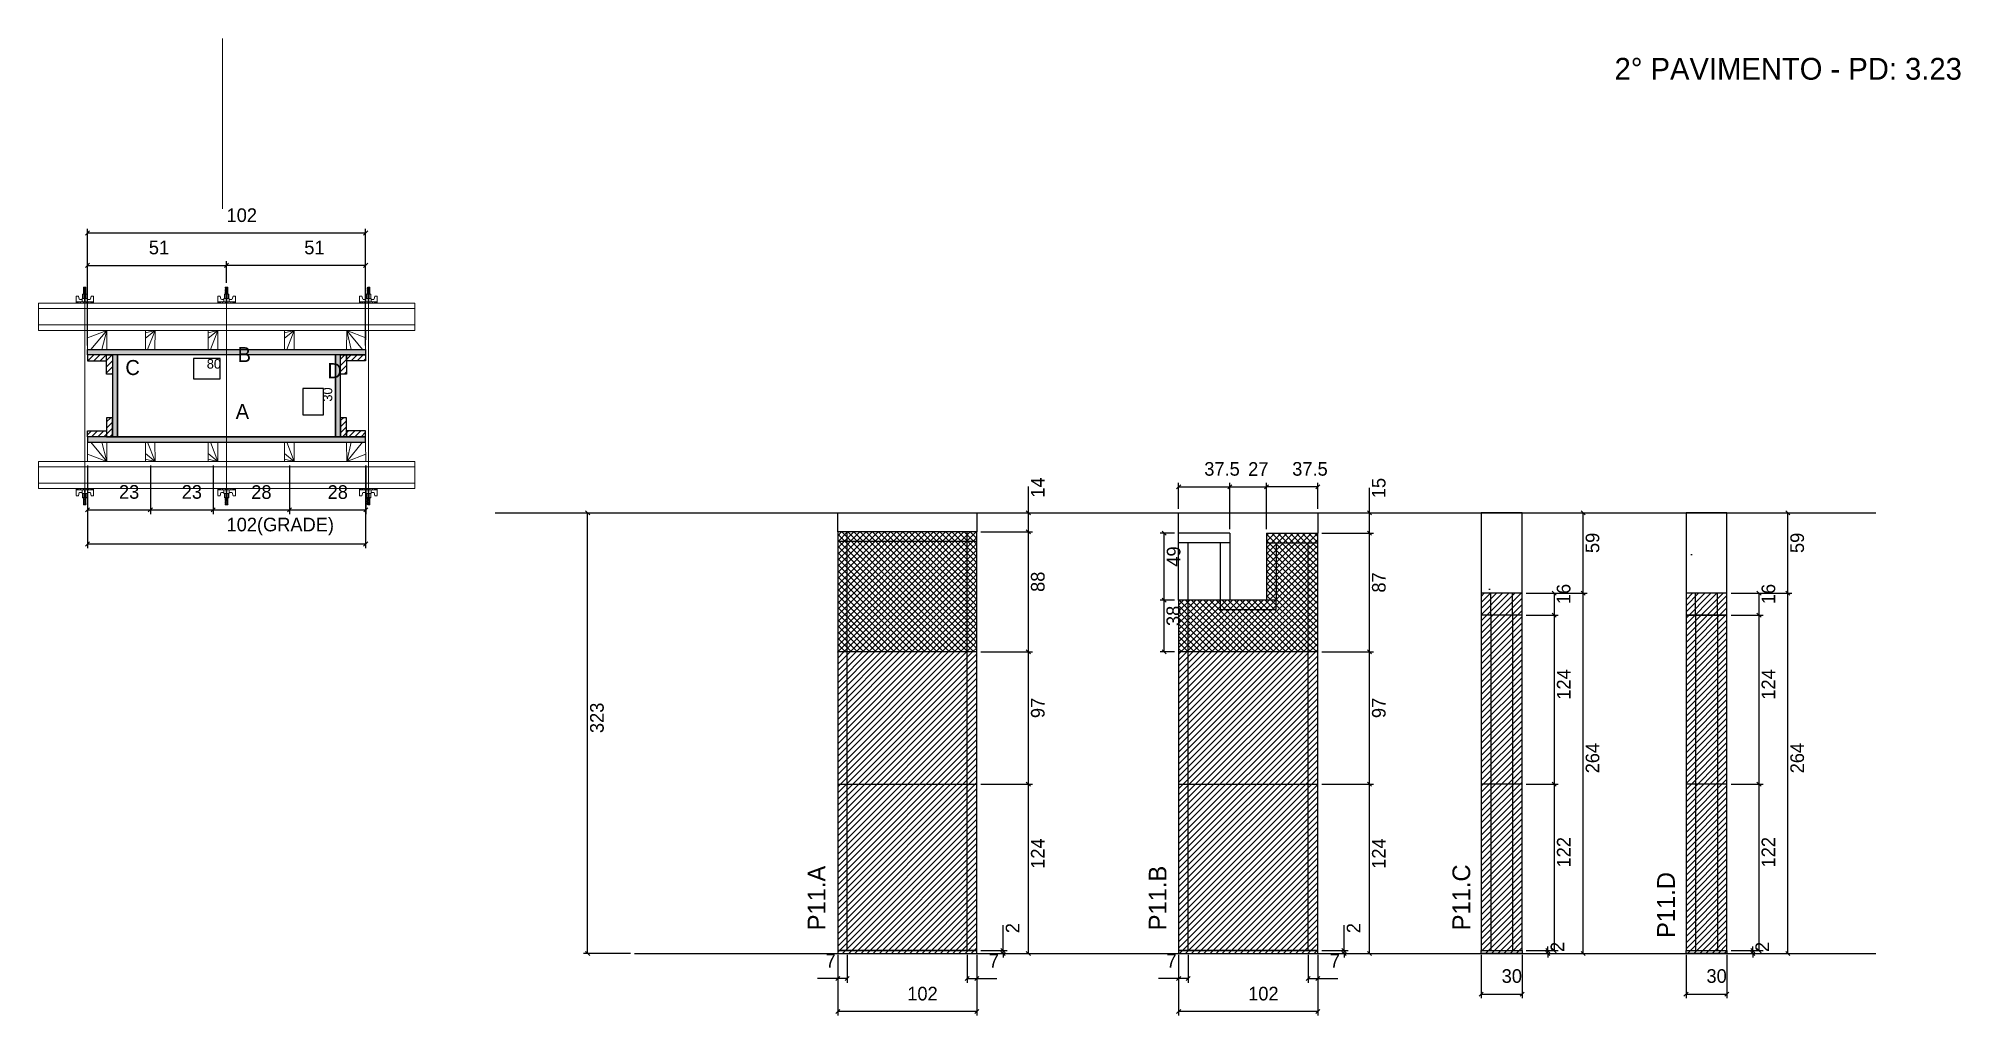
# Model space of a CAD drawing. Header units: metres. Extents: x 6638 to 8047, y 9638 to 10354.
import ezdxf

# ---------------------------------------------------------------- set-up
doc = ezdxf.new("R2010")
doc.units = ezdxf.units.M
for name, color, linetype in [('CHAPA', 7, 'Continuous'), ('COTA', 7, 'Continuous'), ('Hachura', 7, 'Continuous'), ('Madeira', 7, 'Continuous'), ('NIVEL 2° PAV.', 7, 'Continuous'), ('NOMENCLATURA', 7, 'Continuous'), ('Nível', 7, 'Continuous'), ('Painéis', 7, 'Continuous'), ('Perfil Metálico', 7, 'Continuous'), ('SARR_2.2x7', 7, 'Continuous'), ('SARRAFO', 7, 'Continuous'), ('Texto Seção', 7, 'Continuous'), ('TEXTO_GERAL', 7, 'Continuous')]:
    doc.layers.add(name, color=color, linetype=linetype)

msp = doc.modelspace()

# ---------------------------------------------------------------- hatches: boundary and pattern name
at = {"layer": 'COTA'}
h = msp.add_hatch(dxfattribs=at)
h.set_pattern_fill('AR-CONC')
h.paths.add_polyline_path([(7576, 9991.7), (7576, 10006.7), (7474, 10006.7), (7474, 9991.7), (7511.5, 9991.7), (7511.5, 9942.7), (7538.5, 9942.7), (7538.5, 9991.7), (7576, 9991.7)])
h = msp.add_hatch(dxfattribs=at)
h.set_pattern_fill('AR-CONC')
h.paths.add_polyline_path([(7695.9, 9947.7), (7725.9, 9947.7), (7725.9, 10006.7), (7695.9, 10006.7), (7695.9, 9947.7)])
h = msp.add_hatch(dxfattribs=at)
h.set_pattern_fill('AR-CONC')
h.paths.add_polyline_path([(7846.1, 9947.7), (7876.1, 9947.7), (7876.1, 10006.7), (7846.1, 10006.7), (7846.1, 9947.7)])
at = {"layer": 'Hachura'}
h = msp.add_hatch(color=7, dxfattribs=at)
h.dxf.hatch_style = 1
h.paths.add_polyline_path([(6673.8, 10122.4), (6673.8, 10126.4), (6877.8, 10126.4), (6877.8, 10122.4), (6673.8, 10122.4)])
h = msp.add_hatch(color=7, dxfattribs=at)
h.dxf.hatch_style = 1
h.paths.add_polyline_path([(6673.8, 10122.4), (6673.8, 10126.4), (6877.8, 10126.4), (6877.8, 10122.4), (6673.8, 10122.4)])
h = msp.add_hatch(dxfattribs=at)
h.set_pattern_fill('ANSI31')
h.paths.add_polyline_path([(6687.8, 10122.4), (6687.8, 10118), (6673.8, 10118), (6673.8, 10122.4), (6687.8, 10122.4)])
h = msp.add_hatch(dxfattribs=at)
h.set_pattern_fill('ANSI31')
h.paths.add_polyline_path([(6692.2, 10122.4), (6687.8, 10122.4), (6687.8, 10108.4), (6692.2, 10108.4), (6692.2, 10122.4)])
h = msp.add_hatch(color=7, dxfattribs=at)
h.dxf.hatch_style = 1
h.paths.add_polyline_path([(6695.8, 10122.4), (6692.2, 10122.4), (6692.2, 10062.4), (6695.8, 10062.4), (6695.8, 10122.4)])
h = msp.add_hatch(color=7, dxfattribs=at)
h.dxf.hatch_style = 1
h.paths.add_polyline_path([(6695.8, 10122.4), (6692.2, 10122.4), (6692.2, 10062.4), (6695.8, 10062.4), (6695.8, 10122.4)])
h = msp.add_hatch(color=7, dxfattribs=at)
h.dxf.hatch_style = 1
h.paths.add_polyline_path([(6859.4, 10122.4), (6855.8, 10122.4), (6855.8, 10062.4), (6859.4, 10062.4), (6859.4, 10122.4)])
h = msp.add_hatch(color=7, dxfattribs=at)
h.dxf.hatch_style = 1
h.paths.add_polyline_path([(6859.4, 10122.4), (6855.8, 10122.4), (6855.8, 10062.4), (6859.4, 10062.4), (6859.4, 10122.4)])
h = msp.add_hatch(dxfattribs=at)
h.set_pattern_fill('ANSI31')
h.paths.add_polyline_path([(6863.8, 10122.4), (6859.4, 10122.4), (6859.4, 10108.4), (6863.8, 10108.4), (6863.8, 10122.4)])
h = msp.add_hatch(dxfattribs=at)
h.set_pattern_fill('ANSI31')
h.paths.add_polyline_path([(6863.8, 10122.4), (6863.8, 10118), (6877.8, 10118), (6877.8, 10122.4), (6863.8, 10122.4)])
h = msp.add_hatch(dxfattribs=at)
h.set_pattern_fill('ANSI31')
h.paths.add_polyline_path([(6687.8, 10062.4), (6687.8, 10066.8), (6673.8, 10066.8), (6673.8, 10062.4), (6687.8, 10062.4)])
h = msp.add_hatch(dxfattribs=at)
h.set_pattern_fill('ANSI31')
h.paths.add_polyline_path([(6692.2, 10062.4), (6687.8, 10062.4), (6687.8, 10076.4), (6692.2, 10076.4), (6692.2, 10062.4)])
h = msp.add_hatch(dxfattribs=at)
h.set_pattern_fill('ANSI31')
h.paths.add_polyline_path([(6863.8, 10062.4), (6859.4, 10062.4), (6859.4, 10076.4), (6863.8, 10076.4), (6863.8, 10062.4)])
h = msp.add_hatch(dxfattribs=at)
h.set_pattern_fill('ANSI31')
h.paths.add_polyline_path([(6863.8, 10062.4), (6863.8, 10066.8), (6877.8, 10066.8), (6877.8, 10062.4), (6863.8, 10062.4)])
h = msp.add_hatch(color=7, dxfattribs=at)
h.dxf.hatch_style = 1
h.paths.add_polyline_path([(6673.8, 10062.4), (6673.8, 10058.4), (6877.8, 10058.4), (6877.8, 10062.4), (6673.8, 10062.4)])
h = msp.add_hatch(color=7, dxfattribs=at)
h.dxf.hatch_style = 1
h.paths.add_polyline_path([(6673.8, 10062.4), (6673.8, 10058.4), (6877.8, 10058.4), (6877.8, 10062.4), (6673.8, 10062.4)])
h = msp.add_hatch(dxfattribs=at)
h.set_pattern_fill('ANSI37')
h.paths.add_polyline_path([(7326, 9992.7), (7224, 9992.7), (7224, 9904.7), (7326, 9904.7), (7326, 9992.7)])
h = msp.add_hatch(dxfattribs=at)
h.set_pattern_fill('ANSI37')
h.paths.add_polyline_path([(7538.5, 9942.7), (7474, 9942.7), (7474, 9904.7), (7576, 9904.7), (7576, 9991.7), (7538.5, 9991.7), (7538.5, 9942.7)])
h = msp.add_hatch(dxfattribs=at)
h.set_pattern_fill('ANSI31')
h.paths.add_polyline_path([(7725.9, 9683.7), (7725.9, 9947.7), (7695.9, 9947.7), (7695.9, 9683.7), (7725.9, 9683.7)])
h = msp.add_hatch(dxfattribs=at)
h.set_pattern_fill('ANSI31')
h.paths.add_polyline_path([(7876.1, 9683.7), (7876.1, 9947.7), (7846.1, 9947.7), (7846.1, 9683.7), (7876.1, 9683.7)])
h = msp.add_hatch(dxfattribs=at)
h.set_pattern_fill('ANSI31')
h.paths.add_polyline_path([(7326, 9683.7), (7326, 9904.7), (7224, 9904.7), (7224, 9683.7), (7326, 9683.7)])
h = msp.add_hatch(dxfattribs=at)
h.set_pattern_fill('ANSI31')
h.paths.add_polyline_path([(7576, 9683.7), (7576, 9904.7), (7474, 9904.7), (7474, 9683.7), (7576, 9683.7)])

# ---------------------------------------------------------------- linework, layer by layer
at = {"layer": 'CHAPA', "color": 1, "lineweight": 25}
for points in [[(6673.8, 10122.4), (6673.8, 10126.4), (6877.8, 10126.4), (6877.8, 10122.4)], [(6673.8, 10122.4), (6673.8, 10126.4), (6877.8, 10126.4), (6877.8, 10122.4)], [(6695.8, 10122.4), (6692.2, 10122.4), (6692.2, 10062.4), (6695.8, 10062.4)], [(6695.8, 10122.4), (6692.2, 10122.4), (6692.2, 10062.4), (6695.8, 10062.4)], [(6859.4, 10122.4), (6855.8, 10122.4), (6855.8, 10062.4), (6859.4, 10062.4)], [(6859.4, 10122.4), (6855.8, 10122.4), (6855.8, 10062.4), (6859.4, 10062.4)], [(6673.8, 10062.4), (6673.8, 10058.4), (6877.8, 10058.4), (6877.8, 10062.4)], [(6673.8, 10062.4), (6673.8, 10058.4), (6877.8, 10058.4), (6877.8, 10062.4)]]:
    msp.add_lwpolyline(points, close=True, dxfattribs=at)
at = {"layer": 'COTA', "color": 0, "lineweight": 25}
for p, q in [((6675.3, 10213.3), (6672.3, 10210.3)), ((6876.3, 10210.3), (6879.3, 10213.3)), ((6675.3, 10189.6), (6672.3, 10186.6)), ((6777.3, 10189.6), (6774.3, 10186.6)), ((6774.3, 10186.6), (6777.3, 10189.6)), ((6876.3, 10186.6), (6879.3, 10189.6)), ((7475.5, 10027.2), (7472.5, 10024.2)), ((7510, 10024.2), (7513, 10027.2)), ((7513, 10027.2), (7510, 10024.2)), ((7540, 10027.2), (7537, 10024.2)), ((7537, 10024.2), (7540, 10027.2)), ((7574.5, 10024.2), (7577.5, 10027.2)), ((6675.4, 10010.3), (6672.4, 10007.3)), ((6718.4, 10007.3), (6721.4, 10010.3)), ((6721.4, 10010.3), (6718.4, 10007.3)), ((6764.4, 10007.3), (6767.4, 10010.3)), ((6767.4, 10010.3), (6764.4, 10007.3)), ((6820.4, 10007.3), (6823.4, 10010.3)), ((6823.4, 10010.3), (6820.4, 10007.3)), ((6876.4, 10007.3), (6879.4, 10010.3)), ((7365.3, 10005.2), (7362.3, 10008.2)), ((7615.4, 10005.2), (7612.4, 10008.2)), ((7772.1, 10005.2), (7769.1, 10008.2)), ((7922.2, 10005.2), (7919.2, 10008.2)), ((7365.3, 9991.2), (7362.3, 9994.2)), ((7362.3, 9994.2), (7365.3, 9991.2)), ((6675.3, 9985.3), (6672.3, 9982.3)), ((6876.3, 9982.3), (6879.3, 9985.3)), ((7464.9, 9990.2), (7461.9, 9993.2)), ((7612.4, 9993.2), (7615.4, 9990.2)), ((7615.4, 9990.2), (7612.4, 9993.2)), ((7464.9, 9941.2), (7461.9, 9944.2)), ((7461.9, 9944.2), (7464.9, 9941.2)), ((7750.9, 9946.2), (7747.9, 9949.2)), ((7772.1, 9946.2), (7769.1, 9949.2)), ((7769.1, 9949.2), (7772.1, 9946.2)), ((7901.1, 9946.2), (7898.1, 9949.2)), ((7922.2, 9946.2), (7919.2, 9949.2)), ((7919.2, 9949.2), (7922.2, 9946.2)), ((7750.9, 9930.2), (7747.9, 9933.2)), ((7747.9, 9933.2), (7750.9, 9930.2)), ((7901.1, 9930.2), (7898.1, 9933.2)), ((7898.1, 9933.2), (7901.1, 9930.2)), ((7365.3, 9903.2), (7362.3, 9906.2)), ((7362.3, 9906.2), (7365.3, 9903.2)), ((7461.9, 9906.2), (7464.9, 9903.2)), ((7615.4, 9903.2), (7612.4, 9906.2)), ((7612.4, 9906.2), (7615.4, 9903.2)), ((7362.3, 9809.2), (7365.3, 9806.2)), ((7365.3, 9806.2), (7362.3, 9809.2)), ((7612.4, 9809.2), (7615.4, 9806.2)), ((7615.4, 9806.2), (7612.4, 9809.2)), ((7747.9, 9809.2), (7750.9, 9806.2)), ((7750.9, 9806.2), (7747.9, 9809.2)), ((7898.1, 9809.2), (7901.1, 9806.2)), ((7901.1, 9806.2), (7898.1, 9809.2)), ((7343.7, 9687.2), (7346.7, 9684.2)), ((7346.7, 9682.2), (7343.7, 9685.2)), ((7362.3, 9685.2), (7365.3, 9682.2)), ((7593.8, 9687.2), (7596.8, 9684.2)), ((7596.8, 9682.2), (7593.8, 9685.2)), ((7612.4, 9685.2), (7615.4, 9682.2)), ((7743.3, 9687.2), (7746.3, 9684.2)), ((7746.3, 9682.2), (7743.3, 9685.2)), ((7747.9, 9687.2), (7750.9, 9684.2)), ((7769.1, 9685.2), (7772.1, 9682.2)), ((7893.5, 9687.2), (7896.5, 9684.2)), ((7896.5, 9682.2), (7893.5, 9685.2)), ((7898.1, 9687.2), (7901.1, 9684.2)), ((7919.2, 9685.2), (7922.2, 9682.2)), ((7225.5, 9666.7), (7222.5, 9663.7)), ((7229.5, 9663.7), (7232.5, 9666.7)), ((7320.5, 9666.7), (7317.5, 9663.7)), ((7324.5, 9663.7), (7327.5, 9666.7)), ((7475.5, 9666.7), (7472.5, 9663.7)), ((7479.5, 9663.7), (7482.5, 9666.7)), ((7570.5, 9666.7), (7567.5, 9663.7)), ((7574.5, 9663.7), (7577.5, 9666.7)), ((7225.5, 9642.6), (7222.5, 9639.6)), ((7324.5, 9639.6), (7327.5, 9642.6)), ((7475.5, 9642.6), (7472.5, 9639.6)), ((7574.5, 9639.6), (7577.5, 9642.6)), ((7697.4, 9655.3), (7694.4, 9652.3)), ((7724.4, 9652.3), (7727.4, 9655.3)), ((7847.6, 9655.3), (7844.6, 9652.3)), ((7874.6, 9652.3), (7877.6, 9655.3))]:
    msp.add_line(p, q, dxfattribs=at)
at = {"layer": 'COTA', "color": 241, "lineweight": 25}
for p, q in [((6673.8, 10129.4), (6673.8, 10214.8)), ((6877.8, 10211.8), (6673.8, 10211.8)), ((6877.8, 10129.4), (6877.8, 10214.8)), ((6673.8, 10163.4), (6673.8, 10191.1)), ((6673.8, 10188.1), (6775.8, 10188.1)), ((6775.8, 10175.2), (6775.8, 10191.1)), ((6775.8, 10175.2), (6775.8, 10191.1)), ((6877.8, 10188.1), (6775.8, 10188.1)), ((6877.8, 10163.4), (6877.8, 10191.1)), ((6673.8, 10041.4), (6673.8, 9980.8)), ((6673.9, 10041.4), (6673.9, 10005.8)), ((6719.9, 10041.4), (6719.9, 10005.8)), ((6719.9, 10041.4), (6719.9, 10005.8)), ((6765.9, 10041.4), (6765.9, 10005.8)), ((6765.9, 10041.4), (6765.9, 10005.8)), ((6821.9, 10041.4), (6821.9, 10005.8)), ((6821.9, 10041.4), (6821.9, 10005.8)), ((6877.8, 10041.4), (6877.8, 9980.8)), ((6877.9, 10041.4), (6877.9, 10005.8)), ((6673.9, 10008.8), (6719.9, 10008.8)), ((6719.9, 10008.8), (6765.9, 10008.8)), ((6765.9, 10008.8), (6821.9, 10008.8)), ((6821.9, 10008.8), (6877.9, 10008.8)), ((7224, 9992.7), (7224, 10006.7)), ((7224, 10006.7), (7326, 10006.7)), ((7326, 10006.7), (7326, 9992.7)), ((7474, 9991.7), (7474, 10006.7)), ((7474, 10006.7), (7576, 10006.7)), ((7576, 10006.7), (7576, 9991.7)), ((6877.8, 9983.8), (6673.8, 9983.8))]:
    msp.add_line(p, q, dxfattribs=at)
at = {"layer": 'COTA', "color": 180, "lineweight": 25}
for p, q in [((6771, 10119.9), (6751.6, 10119.9)), ((6751.6, 10119.9), (6751.6, 10104.9)), ((6771, 10104.9), (6771, 10119.9)), ((6751.6, 10104.9), (6771, 10104.9)), ((6846.8, 10097.9), (6831.8, 10097.9)), ((6831.8, 10097.9), (6831.8, 10078.6)), ((6846.8, 10078.6), (6846.8, 10097.9)), ((6831.8, 10078.6), (6846.8, 10078.6))]:
    msp.add_line(p, q, dxfattribs=at)
at = {"layer": 'COTA', "color": 4, "lineweight": 25}
for p, q in [((7363.8, 10006.7), (7363.8, 10025.9)), ((7474, 10009.7), (7474, 10028.7)), ((7474, 10025.7), (7511.5, 10025.7)), ((7511.5, 9994.7), (7511.5, 10028.7)), ((7511.5, 9994.7), (7511.5, 10028.7)), ((7511.5, 10025.7), (7538.5, 10025.7)), ((7538.5, 9994.7), (7538.5, 10028.7)), ((7538.5, 9994.7), (7538.5, 10028.7)), ((7576, 10025.7), (7538.5, 10025.7)), ((7576, 10009.7), (7576, 10028.7)), ((7613.9, 10006.7), (7613.9, 10025.1)), ((7329, 10006.7), (7366.8, 10006.7)), ((7363.8, 9992.7), (7363.8, 10006.7)), ((7579, 10006.7), (7616.9, 10006.7)), ((7613.9, 9991.7), (7613.9, 10006.7)), ((7728.9, 10006.7), (7773.6, 10006.7)), ((7770.6, 9947.7), (7770.6, 10006.7)), ((7879.1, 10006.7), (7923.7, 10006.7)), ((7920.7, 9947.7), (7920.7, 10006.7)), ((7329, 9992.7), (7366.8, 9992.7)), ((7329, 9992.7), (7366.8, 9992.7)), ((7363.8, 9904.7), (7363.8, 9992.7)), ((7471, 9991.7), (7460.4, 9991.7)), ((7463.4, 9942.7), (7463.4, 9991.7)), ((7579, 9991.7), (7616.9, 9991.7)), ((7579, 9991.7), (7616.9, 9991.7)), ((7613.9, 9904.7), (7613.9, 9991.7)), ((7471, 9942.7), (7460.4, 9942.7)), ((7471, 9942.7), (7460.4, 9942.7)), ((7463.4, 9904.7), (7463.4, 9942.7)), ((7728.9, 9947.7), (7773.6, 9947.7)), ((7728.9, 9947.7), (7752.4, 9947.7)), ((7728.9, 9947.7), (7773.6, 9947.7)), ((7749.4, 9947.7), (7749.4, 9931.7)), ((7770.6, 9683.7), (7770.6, 9947.7)), ((7879.1, 9947.7), (7923.7, 9947.7)), ((7879.1, 9947.7), (7902.6, 9947.7)), ((7879.1, 9947.7), (7923.7, 9947.7)), ((7899.6, 9947.7), (7899.6, 9931.7)), ((7920.7, 9683.7), (7920.7, 9947.7)), ((7728.9, 9931.7), (7752.4, 9931.7)), ((7728.9, 9931.7), (7752.4, 9931.7)), ((7749.4, 9931.7), (7749.4, 9807.7)), ((7879.1, 9931.7), (7902.6, 9931.7)), ((7879.1, 9931.7), (7902.6, 9931.7)), ((7899.6, 9931.7), (7899.6, 9807.7)), ((7329, 9904.7), (7366.8, 9904.7)), ((7329, 9904.7), (7366.8, 9904.7)), ((7363.8, 9807.7), (7363.8, 9904.7)), ((7471, 9904.7), (7460.4, 9904.7)), ((7579, 9904.7), (7616.9, 9904.7)), ((7579, 9904.7), (7616.9, 9904.7)), ((7613.9, 9807.7), (7613.9, 9904.7)), ((7329, 9807.7), (7366.8, 9807.7)), ((7329, 9807.7), (7366.8, 9807.7)), ((7363.8, 9683.7), (7363.8, 9807.7)), ((7579, 9807.7), (7616.9, 9807.7)), ((7579, 9807.7), (7616.9, 9807.7)), ((7613.9, 9683.7), (7613.9, 9807.7)), ((7728.9, 9807.7), (7752.4, 9807.7)), ((7728.9, 9807.7), (7752.4, 9807.7)), ((7749.4, 9807.7), (7749.4, 9685.7)), ((7879.1, 9807.7), (7902.6, 9807.7)), ((7879.1, 9807.7), (7902.6, 9807.7)), ((7899.6, 9807.7), (7899.6, 9685.7)), ((7345.2, 9685.7), (7345.2, 9704.5)), ((7595.3, 9685.7), (7595.3, 9704.5)), ((7329, 9685.7), (7348.2, 9685.7)), ((7345.2, 9683.7), (7345.2, 9685.7)), ((7579, 9685.7), (7598.3, 9685.7)), ((7595.3, 9683.7), (7595.3, 9685.7)), ((7728.9, 9685.7), (7747.8, 9685.7)), ((7728.9, 9685.7), (7752.4, 9685.7)), ((7744.8, 9685.7), (7744.8, 9688.7)), ((7744.8, 9683.7), (7744.8, 9685.7)), ((7879.1, 9685.7), (7898, 9685.7)), ((7879.1, 9685.7), (7902.6, 9685.7)), ((7895, 9685.7), (7895, 9688.7)), ((7895, 9683.7), (7895, 9685.7)), ((7224, 9682.7), (7224, 9638.1)), ((7224, 9680.7), (7224, 9662.2)), ((7231, 9682.7), (7231, 9662.2)), ((7319, 9682.7), (7319, 9662.2)), ((7326, 9682.7), (7326, 9638.1)), ((7326, 9680.7), (7326, 9662.2)), ((7329, 9683.7), (7348.2, 9683.7)), ((7329, 9683.7), (7366.8, 9683.7)), ((7345.2, 9683.7), (7345.2, 9680.7)), ((7474, 9682.7), (7474, 9638.1)), ((7474, 9680.7), (7474, 9662.2)), ((7481, 9682.7), (7481, 9662.2)), ((7569, 9682.7), (7569, 9662.2)), ((7576, 9682.7), (7576, 9638.1)), ((7576, 9680.7), (7576, 9662.2)), ((7579, 9683.7), (7598.3, 9683.7)), ((7579, 9683.7), (7616.9, 9683.7)), ((7595.3, 9683.7), (7595.3, 9680.7)), ((7695.9, 9682.7), (7695.9, 9650.8)), ((7725.9, 9682.7), (7725.9, 9650.8)), ((7728.9, 9683.7), (7747.8, 9683.7)), ((7728.9, 9683.7), (7773.6, 9683.7)), ((7744.8, 9683.7), (7744.8, 9680.7)), ((7846.1, 9682.7), (7846.1, 9650.8)), ((7876.1, 9682.7), (7876.1, 9650.8)), ((7879.1, 9683.7), (7898, 9683.7)), ((7879.1, 9683.7), (7923.7, 9683.7)), ((7895, 9683.7), (7895, 9680.7)), ((7224, 9665.2), (7209.2, 9665.2)), ((7231, 9665.2), (7224, 9665.2)), ((7319, 9665.2), (7326, 9665.2)), ((7326, 9665.2), (7340.7, 9665.2)), ((7474, 9665.2), (7459.3, 9665.2)), ((7481, 9665.2), (7474, 9665.2)), ((7569, 9665.2), (7576, 9665.2)), ((7576, 9665.2), (7590.7, 9665.2)), ((7695.9, 9653.8), (7725.9, 9653.8)), ((7846.1, 9653.8), (7876.1, 9653.8)), ((7326, 9641.1), (7224, 9641.1)), ((7576, 9641.1), (7474, 9641.1))]:
    msp.add_line(p, q, dxfattribs=at)
at = {"layer": 'COTA', "color": 241, "lineweight": 25}
for points in [[(7725.9, 9947.7), (7725.9, 10006.7), (7695.9, 10006.7), (7695.9, 9947.7)], [(7876.1, 9947.7), (7876.1, 10006.7), (7846.1, 10006.7), (7846.1, 9947.7)]]:
    msp.add_lwpolyline(points, dxfattribs=at)
at = {"layer": 'Hachura', "color": 0, "lineweight": 9}
for p, q in [((6665.4, 10165.6), (6667.1, 10165.6)), ((6665.4, 10160.4), (6665.4, 10165.5)), ((6667.1, 10165.6), (6667.7, 10163.3)), ((6668, 10163.1), (6669.9, 10163.1)), ((6669.9, 10163.9), (6673.8, 10163.9)), ((6669.9, 10161.3), (6669.9, 10163.9)), ((6673.5, 10167.1), (6670.2, 10167.1)), ((6670.2, 10167.1), (6670.2, 10163.9)), ((6673.5, 10167), (6670.2, 10167)), ((6670.7, 10171.5), (6672.9, 10170.4)), ((6672.8, 10170.2), (6670.7, 10171.2)), ((6670.7, 10170.3), (6672.9, 10169.2)), ((6672.8, 10169), (6670.7, 10170.1)), ((6670.7, 10169.1), (6672.9, 10168.1)), ((6672.8, 10167.8), (6670.7, 10168.9)), ((6672, 10167.1), (6670.7, 10167.7)), ((6670.8, 10171.9), (6671.1, 10172.2)), ((6670.8, 10171.6), (6670.8, 10171.9)), ((6672.7, 10171.9), (6670.8, 10171.9)), ((6670.8, 10171.6), (6672.7, 10170.6)), ((6670.8, 10171.6), (6672.7, 10170.6)), ((6670.8, 10170.4), (6670.8, 10171)), ((6672.7, 10170.1), (6670.8, 10171)), ((6670.8, 10170.4), (6672.7, 10169.4)), ((6670.8, 10169.2), (6670.8, 10169.9)), ((6672.7, 10168.9), (6670.8, 10169.9)), ((6670.8, 10169.7), (6670.8, 10169.9)), ((6670.8, 10169.2), (6672.7, 10168.3)), ((6670.8, 10168.1), (6670.8, 10168.7)), ((6672.7, 10167.8), (6670.8, 10168.7)), ((6670.8, 10168.1), (6672.7, 10167.1)), ((6671.7, 10167.1), (6670.8, 10167.6)), ((6670.8, 10167.1), (6670.8, 10167.6)), ((6671.1, 10172.2), (6672.4, 10172.2)), ((6671.2, 10167.1), (6671.2, 10163.9)), ((6672.7, 10171.2), (6671.5, 10171.9)), ((6671.5, 10161.3), (6671.5, 10163.3)), ((6672.8, 10171.3), (6671.7, 10171.9)), ((6672, 10163.3), (6672, 10161.3)), ((6672.2, 10171.9), (6672.9, 10171.5)), ((6672.7, 10171.9), (6672.4, 10172.2)), ((6672.5, 10171.9), (6672.7, 10171.8)), ((6672.7, 10171.2), (6672.7, 10170.6)), ((6672.7, 10169.4), (6672.7, 10170.1)), ((6672.7, 10168.7), (6672.7, 10168.9)), ((6672.7, 10168.7), (6672.7, 10168.3)), ((6672.7, 10167.8), (6672.7, 10167.1)), ((6672.7, 10167.1), (6672.7, 10163.9)), ((6673.5, 10163.9), (6673.5, 10167.1)), ((6673.8, 10163.9), (6673.5, 10163.9)), ((6673.8, 10163.9), (6673.5, 10163.9)), ((6673.8, 10163.9), (6673.8, 10161.3)), ((6675.7, 10163.1), (6673.8, 10163.1)), ((6676.6, 10165.6), (6676, 10163.3)), ((6678.3, 10165.6), (6676.6, 10165.6)), ((6678.3, 10161.3), (6678.3, 10165.6)), ((6769.4, 10165.6), (6771.1, 10165.6)), ((6769.4, 10160.4), (6769.4, 10165.5)), ((6771.1, 10165.6), (6771.7, 10163.3)), ((6772, 10163.1), (6773.9, 10163.1)), ((6773.9, 10163.9), (6777.8, 10163.9)), ((6773.9, 10161.3), (6773.9, 10163.9)), ((6777.5, 10167.1), (6774.2, 10167.1)), ((6774.2, 10167.1), (6774.2, 10163.9)), ((6777.5, 10167), (6774.2, 10167)), ((6774.7, 10171.5), (6776.9, 10170.4)), ((6776.8, 10170.2), (6774.7, 10171.2)), ((6774.7, 10170.3), (6776.9, 10169.2)), ((6776.8, 10169), (6774.7, 10170.1)), ((6774.7, 10169.1), (6776.9, 10168.1)), ((6776.8, 10167.8), (6774.7, 10168.9)), ((6776, 10167.1), (6774.7, 10167.7)), ((6774.8, 10171.9), (6775.1, 10172.2)), ((6774.8, 10171.6), (6774.8, 10171.9)), ((6776.7, 10171.9), (6774.8, 10171.9)), ((6774.8, 10171.6), (6776.7, 10170.6)), ((6774.8, 10171.6), (6776.7, 10170.6)), ((6774.8, 10170.4), (6774.8, 10171)), ((6776.7, 10170.1), (6774.8, 10171)), ((6774.8, 10170.4), (6776.7, 10169.4)), ((6774.8, 10169.2), (6774.8, 10169.9)), ((6776.7, 10168.9), (6774.8, 10169.9)), ((6774.8, 10169.7), (6774.8, 10169.9)), ((6774.8, 10169.2), (6776.7, 10168.3)), ((6774.8, 10168.1), (6774.8, 10168.7)), ((6776.7, 10167.8), (6774.8, 10168.7)), ((6774.8, 10168.1), (6776.7, 10167.1)), ((6775.7, 10167.1), (6774.8, 10167.6)), ((6774.8, 10167.1), (6774.8, 10167.6)), ((6775.1, 10172.2), (6776.4, 10172.2)), ((6775.2, 10167.1), (6775.2, 10163.9)), ((6776.7, 10171.2), (6775.5, 10171.9)), ((6775.5, 10161.3), (6775.5, 10163.3)), ((6776.8, 10171.3), (6775.7, 10171.9)), ((6776, 10163.3), (6776, 10161.3)), ((6776.2, 10171.9), (6776.9, 10171.5)), ((6776.7, 10171.9), (6776.4, 10172.2)), ((6776.5, 10171.9), (6776.7, 10171.8)), ((6776.7, 10171.2), (6776.7, 10170.6)), ((6776.7, 10169.4), (6776.7, 10170.1)), ((6776.7, 10168.7), (6776.7, 10168.9)), ((6776.7, 10168.7), (6776.7, 10168.3)), ((6776.7, 10167.8), (6776.7, 10167.1)), ((6776.7, 10167.1), (6776.7, 10163.9)), ((6777.5, 10163.9), (6777.5, 10167.1)), ((6777.8, 10163.9), (6777.5, 10163.9)), ((6777.8, 10163.9), (6777.5, 10163.9)), ((6777.8, 10163.9), (6777.8, 10161.3)), ((6779.7, 10163.1), (6777.8, 10163.1)), ((6780.6, 10165.6), (6780, 10163.3)), ((6782.3, 10165.6), (6780.6, 10165.6)), ((6782.3, 10161.3), (6782.3, 10165.6)), ((6873.4, 10161.3), (6873.4, 10165.6)), ((6873.4, 10165.6), (6875.1, 10165.6)), ((6875.1, 10165.6), (6875.7, 10163.3)), ((6876, 10163.1), (6877.9, 10163.1)), ((6881.8, 10163.9), (6877.9, 10163.9)), ((6877.9, 10163.9), (6877.9, 10161.3)), ((6877.9, 10163.9), (6878.2, 10163.9)), ((6877.9, 10163.9), (6878.2, 10163.9)), ((6878.2, 10167.1), (6881.5, 10167.1)), ((6878.2, 10163.9), (6878.2, 10167.1)), ((6878.2, 10167), (6881.5, 10167)), ((6879.5, 10171.9), (6878.8, 10171.5)), ((6878.8, 10171.3), (6880, 10171.9)), ((6880.9, 10171.5), (6878.8, 10170.4)), ((6878.8, 10170.2), (6881, 10171.2)), ((6880.9, 10170.3), (6878.8, 10169.2)), ((6878.8, 10169), (6881, 10170.1)), ((6880.9, 10169.1), (6878.8, 10168.1)), ((6878.8, 10167.8), (6881, 10168.9)), ((6878.9, 10171.9), (6879.3, 10172.2)), ((6879.2, 10171.9), (6878.9, 10171.8)), ((6878.9, 10171.2), (6880.2, 10171.9)), ((6878.9, 10171.9), (6880.9, 10171.9)), ((6880.9, 10171.6), (6878.9, 10170.6)), ((6880.9, 10171.6), (6878.9, 10170.6)), ((6878.9, 10171.2), (6878.9, 10170.6)), ((6878.9, 10170.1), (6880.9, 10171)), ((6880.9, 10170.4), (6878.9, 10169.4)), ((6878.9, 10169.4), (6878.9, 10170.1)), ((6878.9, 10168.9), (6880.9, 10169.9)), ((6880.9, 10169.2), (6878.9, 10168.3)), ((6878.9, 10168.7), (6878.9, 10168.9)), ((6878.9, 10168.7), (6878.9, 10168.3)), ((6878.9, 10167.8), (6880.9, 10168.7)), ((6880.9, 10168.1), (6878.9, 10167.1)), ((6878.9, 10167.8), (6878.9, 10167.1)), ((6878.9, 10167.1), (6878.9, 10163.9)), ((6880.6, 10172.2), (6879.3, 10172.2)), ((6879.6, 10163.3), (6879.6, 10161.3)), ((6879.7, 10167.1), (6881, 10167.7)), ((6880, 10167.1), (6880.9, 10167.6)), ((6880.2, 10161.3), (6880.2, 10163.3)), ((6880.5, 10167.1), (6880.5, 10163.9)), ((6880.9, 10171.9), (6880.6, 10172.2)), ((6880.9, 10171.6), (6880.9, 10171.9)), ((6880.9, 10170.4), (6880.9, 10171)), ((6880.9, 10169.2), (6880.9, 10169.9)), ((6880.9, 10169.7), (6880.9, 10169.9)), ((6880.9, 10168.1), (6880.9, 10168.7)), ((6880.9, 10167.1), (6880.9, 10167.6)), ((6881.5, 10167.1), (6881.5, 10163.9)), ((6881.8, 10161.3), (6881.8, 10163.9)), ((6883.7, 10163.1), (6881.8, 10163.1)), ((6884.6, 10165.6), (6884, 10163.3)), ((6886.3, 10165.6), (6884.6, 10165.6)), ((6886.3, 10160.4), (6886.3, 10165.5)), ((6665.4, 10161.3), (6678.3, 10161.3)), ((6665.4, 10161.3), (6670.6, 10161.3)), ((6678.3, 10160.4), (6665.4, 10160.4)), ((6665.5, 10161.3), (6665.5, 10160.4)), ((6665.7, 10161.3), (6665.7, 10160.4)), ((6666.1, 10161.3), (6666.1, 10160.4)), ((6666.5, 10161.3), (6666.5, 10160.4)), ((6667.4, 10161.3), (6667.4, 10160.4)), ((6668.8, 10161.3), (6668.8, 10160.4)), ((6677.3, 10160.4), (6669.5, 10160.4)), ((6671.8, 10161.3), (6669.9, 10161.3)), ((6670.6, 10161.3), (6671.2, 10161.3)), ((6670.9, 10161), (6670.9, 10161.2)), ((6670.9, 10160.5), (6670.9, 10161)), ((6671.8, 10161.3), (6671.8, 10160.4)), ((6672.8, 10161.2), (6672.8, 10160.7)), ((6674.9, 10161.3), (6674.9, 10160.4)), ((6676.3, 10161.3), (6676.3, 10160.4)), ((6677.1, 10161.3), (6677.1, 10160.4)), ((6677.6, 10161.3), (6677.6, 10160.4)), ((6677.9, 10161.3), (6677.9, 10160.4)), ((6678.2, 10161.3), (6678.2, 10160.4)), ((6678.3, 10161.3), (6678.3, 10160.4)), ((6769.4, 10161.3), (6782.3, 10161.3)), ((6769.4, 10161.3), (6774.6, 10161.3)), ((6782.3, 10160.4), (6769.4, 10160.4)), ((6769.5, 10161.3), (6769.5, 10160.4)), ((6769.7, 10161.3), (6769.7, 10160.4)), ((6770.1, 10161.3), (6770.1, 10160.4)), ((6770.5, 10161.3), (6770.5, 10160.4)), ((6771.4, 10161.3), (6771.4, 10160.4)), ((6772.8, 10161.3), (6772.8, 10160.4)), ((6781.3, 10160.4), (6773.5, 10160.4)), ((6775.8, 10161.3), (6773.9, 10161.3)), ((6774.6, 10161.3), (6775.2, 10161.3)), ((6774.9, 10161), (6774.9, 10161.2)), ((6774.9, 10160.5), (6774.9, 10161)), ((6775.8, 10161.3), (6775.8, 10160.4)), ((6776.8, 10161.2), (6776.8, 10160.7)), ((6778.9, 10161.3), (6778.9, 10160.4)), ((6780.3, 10161.3), (6780.3, 10160.4)), ((6781.1, 10161.3), (6781.1, 10160.4)), ((6781.6, 10161.3), (6781.6, 10160.4)), ((6781.9, 10161.3), (6781.9, 10160.4)), ((6782.2, 10161.3), (6782.2, 10160.4)), ((6782.3, 10161.3), (6782.3, 10160.4)), ((6886.3, 10161.3), (6873.4, 10161.3)), ((6873.4, 10161.3), (6873.4, 10160.4)), ((6873.4, 10160.4), (6886.3, 10160.4)), ((6873.5, 10161.3), (6873.5, 10160.4)), ((6873.7, 10161.3), (6873.7, 10160.4)), ((6874.1, 10161.3), (6874.1, 10160.4)), ((6874.3, 10160.4), (6882.2, 10160.4)), ((6874.5, 10161.3), (6874.5, 10160.4)), ((6875.4, 10161.3), (6875.4, 10160.4)), ((6876.8, 10161.3), (6876.8, 10160.4)), ((6878.9, 10161.2), (6878.9, 10160.7)), ((6879.8, 10161.3), (6881.8, 10161.3)), ((6879.9, 10161.3), (6879.9, 10160.4)), ((6881.1, 10161.3), (6880.5, 10161.3)), ((6880.8, 10161), (6880.8, 10161.2)), ((6880.8, 10160.5), (6880.8, 10161)), ((6886.3, 10161.3), (6881.1, 10161.3)), ((6882.9, 10161.3), (6882.9, 10160.4)), ((6884.3, 10161.3), (6884.3, 10160.4)), ((6885.1, 10161.3), (6885.1, 10160.4)), ((6885.6, 10161.3), (6885.6, 10160.4)), ((6885.9, 10161.3), (6885.9, 10160.4)), ((6886.2, 10161.3), (6886.2, 10160.4)), ((6678.3, 10024.4), (6665.4, 10024.4)), ((6665.4, 10024.4), (6665.4, 10019.3)), ((6665.4, 10023.5), (6678.3, 10023.5)), ((6665.4, 10023.5), (6670.6, 10023.5)), ((6665.5, 10023.5), (6665.5, 10024.4)), ((6665.7, 10023.5), (6665.7, 10024.4)), ((6666.1, 10023.5), (6666.1, 10024.4)), ((6666.5, 10023.5), (6666.5, 10024.4)), ((6667.4, 10023.5), (6667.4, 10024.4)), ((6668.8, 10023.5), (6668.8, 10024.4)), ((6677.3, 10024.4), (6669.5, 10024.4)), ((6671.8, 10023.5), (6669.9, 10023.5)), ((6669.9, 10023.5), (6669.9, 10020.9)), ((6670.6, 10023.5), (6671.2, 10023.5)), ((6670.9, 10024.2), (6670.9, 10023.8)), ((6670.9, 10023.8), (6670.9, 10023.6)), ((6671.5, 10023.5), (6671.5, 10021.5)), ((6671.8, 10023.5), (6671.8, 10024.4)), ((6672, 10021.5), (6672, 10023.5)), ((6672.8, 10023.6), (6672.8, 10024.1)), ((6673.8, 10020.9), (6673.8, 10023.5)), ((6674.9, 10023.5), (6674.9, 10024.4)), ((6676.3, 10023.5), (6676.3, 10024.4)), ((6677.1, 10023.5), (6677.1, 10024.4)), ((6677.6, 10023.5), (6677.6, 10024.4)), ((6677.9, 10023.5), (6677.9, 10024.4)), ((6678.2, 10023.5), (6678.2, 10024.4)), ((6678.3, 10023.5), (6678.3, 10024.4)), ((6678.3, 10023.5), (6678.3, 10019.2)), ((6782.3, 10024.4), (6769.4, 10024.4)), ((6769.4, 10024.4), (6769.4, 10019.3)), ((6769.4, 10023.5), (6782.3, 10023.5)), ((6769.4, 10023.5), (6774.6, 10023.5)), ((6769.5, 10023.5), (6769.5, 10024.4)), ((6769.7, 10023.5), (6769.7, 10024.4)), ((6770.1, 10023.5), (6770.1, 10024.4)), ((6770.5, 10023.5), (6770.5, 10024.4)), ((6771.4, 10023.5), (6771.4, 10024.4)), ((6772.8, 10023.5), (6772.8, 10024.4)), ((6781.3, 10024.4), (6773.5, 10024.4)), ((6775.8, 10023.5), (6773.9, 10023.5)), ((6773.9, 10023.5), (6773.9, 10020.9)), ((6774.6, 10023.5), (6775.2, 10023.5)), ((6774.9, 10024.2), (6774.9, 10023.8)), ((6774.9, 10023.8), (6774.9, 10023.6)), ((6775.5, 10023.5), (6775.5, 10021.5)), ((6775.8, 10023.5), (6775.8, 10024.4)), ((6776, 10021.5), (6776, 10023.5)), ((6776.8, 10023.6), (6776.8, 10024.1)), ((6777.8, 10020.9), (6777.8, 10023.5)), ((6778.9, 10023.5), (6778.9, 10024.4)), ((6780.3, 10023.5), (6780.3, 10024.4)), ((6781.1, 10023.5), (6781.1, 10024.4)), ((6781.6, 10023.5), (6781.6, 10024.4)), ((6781.9, 10023.5), (6781.9, 10024.4)), ((6782.2, 10023.5), (6782.2, 10024.4)), ((6782.3, 10023.5), (6782.3, 10024.4)), ((6782.3, 10023.5), (6782.3, 10019.2)), ((6873.4, 10024.4), (6886.3, 10024.4)), ((6873.4, 10023.5), (6873.4, 10024.4)), ((6886.3, 10023.5), (6873.4, 10023.5)), ((6873.4, 10023.5), (6873.4, 10019.2)), ((6873.5, 10023.5), (6873.5, 10024.4)), ((6873.7, 10023.5), (6873.7, 10024.4)), ((6874.1, 10023.5), (6874.1, 10024.4)), ((6874.3, 10024.4), (6882.2, 10024.4)), ((6874.5, 10023.5), (6874.5, 10024.4)), ((6875.4, 10023.5), (6875.4, 10024.4)), ((6876.8, 10023.5), (6876.8, 10024.4)), ((6877.9, 10020.9), (6877.9, 10023.5)), ((6878.9, 10023.6), (6878.9, 10024.1)), ((6879.6, 10021.5), (6879.6, 10023.5)), ((6879.8, 10023.5), (6881.8, 10023.5)), ((6879.9, 10023.5), (6879.9, 10024.4)), ((6880.2, 10023.5), (6880.2, 10021.5)), ((6881.1, 10023.5), (6880.5, 10023.5)), ((6880.8, 10024.2), (6880.8, 10023.8)), ((6880.8, 10023.8), (6880.8, 10023.6)), ((6886.3, 10023.5), (6881.1, 10023.5)), ((6881.8, 10023.5), (6881.8, 10020.9)), ((6882.9, 10023.5), (6882.9, 10024.4)), ((6884.3, 10023.5), (6884.3, 10024.4)), ((6885.1, 10023.5), (6885.1, 10024.4)), ((6885.6, 10023.5), (6885.6, 10024.4)), ((6885.9, 10023.5), (6885.9, 10024.4)), ((6886.2, 10023.5), (6886.2, 10024.4)), ((6886.3, 10024.4), (6886.3, 10019.3)), ((6665.4, 10019.2), (6667.1, 10019.2)), ((6667.1, 10019.2), (6667.7, 10021.5)), ((6668, 10021.7), (6669.9, 10021.7)), ((6669.9, 10020.9), (6673.8, 10020.9)), ((6670.2, 10017.7), (6670.2, 10020.9)), ((6673.5, 10017.8), (6670.2, 10017.8)), ((6673.5, 10017.7), (6670.2, 10017.7)), ((6672, 10017.7), (6670.7, 10017.1)), ((6672.8, 10017), (6670.7, 10015.9)), ((6670.7, 10015.7), (6672.9, 10016.7)), ((6672.8, 10015.8), (6670.7, 10014.7)), ((6670.7, 10014.5), (6672.9, 10015.6)), ((6672.8, 10014.6), (6670.7, 10013.6)), ((6670.7, 10013.3), (6672.9, 10014.4)), ((6670.8, 10016.7), (6672.7, 10017.7)), ((6671.7, 10017.7), (6670.8, 10017.2)), ((6670.8, 10017.7), (6670.8, 10017.2)), ((6672.7, 10017), (6670.8, 10016.1)), ((6670.8, 10016.7), (6670.8, 10016.1)), ((6670.8, 10015.6), (6672.7, 10016.5)), ((6672.7, 10015.9), (6670.8, 10014.9)), ((6670.8, 10015.6), (6670.8, 10014.9)), ((6670.8, 10014.4), (6672.7, 10015.4)), ((6670.8, 10015.1), (6670.8, 10014.9)), ((6672.7, 10014.7), (6670.8, 10013.8)), ((6670.8, 10014.4), (6670.8, 10013.8)), ((6670.8, 10013.2), (6672.7, 10014.2)), ((6670.8, 10013.2), (6672.7, 10014.2)), ((6670.8, 10013.2), (6670.8, 10012.9)), ((6670.8, 10012.9), (6671.1, 10012.6)), ((6672.7, 10012.9), (6670.8, 10012.9)), ((6671.1, 10012.6), (6672.4, 10012.6)), ((6671.2, 10017.7), (6671.2, 10020.9)), ((6672.7, 10013.6), (6671.5, 10012.9)), ((6672.8, 10013.5), (6671.7, 10012.9)), ((6672.2, 10012.9), (6672.9, 10013.3)), ((6672.7, 10012.9), (6672.4, 10012.6)), ((6672.5, 10012.9), (6672.7, 10013)), ((6672.7, 10017.7), (6672.7, 10020.9)), ((6672.7, 10017), (6672.7, 10017.7)), ((6672.7, 10016.1), (6672.7, 10016.5)), ((6672.7, 10016.1), (6672.7, 10015.9)), ((6672.7, 10015.4), (6672.7, 10014.7)), ((6672.7, 10013.6), (6672.7, 10014.2)), ((6673.5, 10020.9), (6673.5, 10017.7)), ((6673.8, 10020.9), (6673.5, 10020.9)), ((6673.8, 10020.9), (6673.5, 10020.9)), ((6675.7, 10021.7), (6673.8, 10021.7)), ((6676.6, 10019.2), (6676, 10021.5)), ((6678.3, 10019.2), (6676.6, 10019.2)), ((6769.4, 10019.2), (6771.1, 10019.2)), ((6771.1, 10019.2), (6771.7, 10021.5)), ((6772, 10021.7), (6773.9, 10021.7)), ((6773.9, 10020.9), (6777.8, 10020.9)), ((6774.2, 10017.7), (6774.2, 10020.9)), ((6777.5, 10017.8), (6774.2, 10017.8)), ((6777.5, 10017.7), (6774.2, 10017.7)), ((6776, 10017.7), (6774.7, 10017.1)), ((6776.8, 10017), (6774.7, 10015.9)), ((6774.7, 10015.7), (6776.9, 10016.7)), ((6776.8, 10015.8), (6774.7, 10014.7)), ((6774.7, 10014.5), (6776.9, 10015.6)), ((6776.8, 10014.6), (6774.7, 10013.6)), ((6774.7, 10013.3), (6776.9, 10014.4)), ((6774.8, 10016.7), (6776.7, 10017.7)), ((6775.7, 10017.7), (6774.8, 10017.2)), ((6774.8, 10017.7), (6774.8, 10017.2)), ((6776.7, 10017), (6774.8, 10016.1)), ((6774.8, 10016.7), (6774.8, 10016.1)), ((6774.8, 10015.6), (6776.7, 10016.5)), ((6776.7, 10015.9), (6774.8, 10014.9)), ((6774.8, 10015.6), (6774.8, 10014.9)), ((6774.8, 10014.4), (6776.7, 10015.4)), ((6774.8, 10015.1), (6774.8, 10014.9)), ((6776.7, 10014.7), (6774.8, 10013.8)), ((6774.8, 10014.4), (6774.8, 10013.8)), ((6774.8, 10013.2), (6776.7, 10014.2)), ((6774.8, 10013.2), (6776.7, 10014.2)), ((6774.8, 10013.2), (6774.8, 10012.9)), ((6774.8, 10012.9), (6775.1, 10012.6)), ((6776.7, 10012.9), (6774.8, 10012.9)), ((6775.1, 10012.6), (6776.4, 10012.6)), ((6775.2, 10017.7), (6775.2, 10020.9)), ((6776.7, 10013.6), (6775.5, 10012.9)), ((6776.8, 10013.5), (6775.7, 10012.9)), ((6776.2, 10012.9), (6776.9, 10013.3)), ((6776.7, 10012.9), (6776.4, 10012.6)), ((6776.5, 10012.9), (6776.7, 10013)), ((6776.7, 10017.7), (6776.7, 10020.9)), ((6776.7, 10017), (6776.7, 10017.7)), ((6776.7, 10016.1), (6776.7, 10016.5)), ((6776.7, 10016.1), (6776.7, 10015.9)), ((6776.7, 10015.4), (6776.7, 10014.7)), ((6776.7, 10013.6), (6776.7, 10014.2)), ((6777.5, 10020.9), (6777.5, 10017.7)), ((6777.8, 10020.9), (6777.5, 10020.9)), ((6777.8, 10020.9), (6777.5, 10020.9)), ((6779.7, 10021.7), (6777.8, 10021.7)), ((6780.6, 10019.2), (6780, 10021.5)), ((6782.3, 10019.2), (6780.6, 10019.2)), ((6873.4, 10019.2), (6875.1, 10019.2)), ((6875.1, 10019.2), (6875.7, 10021.5)), ((6876, 10021.7), (6877.9, 10021.7)), ((6881.8, 10020.9), (6877.9, 10020.9)), ((6877.9, 10020.9), (6878.2, 10020.9)), ((6877.9, 10020.9), (6878.2, 10020.9)), ((6878.2, 10020.9), (6878.2, 10017.7)), ((6878.2, 10017.8), (6881.5, 10017.8)), ((6878.2, 10017.7), (6881.5, 10017.7)), ((6878.8, 10017), (6881, 10015.9)), ((6880.9, 10015.7), (6878.8, 10016.7)), ((6878.8, 10015.8), (6881, 10014.7)), ((6880.9, 10014.5), (6878.8, 10015.6)), ((6878.8, 10014.6), (6881, 10013.6)), ((6880.9, 10013.3), (6878.8, 10014.4)), ((6878.8, 10013.5), (6880, 10012.9)), ((6879.5, 10012.9), (6878.8, 10013.3)), ((6878.9, 10017.7), (6878.9, 10020.9)), ((6878.9, 10017), (6878.9, 10017.7)), ((6880.9, 10016.7), (6878.9, 10017.7)), ((6878.9, 10017), (6880.9, 10016.1)), ((6878.9, 10016.1), (6878.9, 10016.5)), ((6880.9, 10015.6), (6878.9, 10016.5)), ((6878.9, 10016.1), (6878.9, 10015.9)), ((6878.9, 10015.9), (6880.9, 10014.9)), ((6878.9, 10015.4), (6878.9, 10014.7)), ((6880.9, 10014.4), (6878.9, 10015.4)), ((6878.9, 10014.7), (6880.9, 10013.8)), ((6880.9, 10013.2), (6878.9, 10014.2)), ((6878.9, 10013.6), (6878.9, 10014.2)), ((6880.9, 10013.2), (6878.9, 10014.2)), ((6878.9, 10013.6), (6880.2, 10012.9)), ((6879.2, 10012.9), (6878.9, 10013)), ((6878.9, 10012.9), (6879.3, 10012.6)), ((6878.9, 10012.9), (6880.9, 10012.9)), ((6880.6, 10012.6), (6879.3, 10012.6)), ((6879.7, 10017.7), (6881, 10017.1)), ((6880, 10017.7), (6880.9, 10017.2)), ((6880.5, 10017.7), (6880.5, 10020.9)), ((6880.9, 10012.9), (6880.6, 10012.6)), ((6880.9, 10017.7), (6880.9, 10017.2)), ((6880.9, 10016.7), (6880.9, 10016.1)), ((6880.9, 10015.6), (6880.9, 10014.9)), ((6880.9, 10015.1), (6880.9, 10014.9)), ((6880.9, 10014.4), (6880.9, 10013.8)), ((6880.9, 10013.2), (6880.9, 10012.9)), ((6881.5, 10017.7), (6881.5, 10020.9)), ((6883.7, 10021.7), (6881.8, 10021.7)), ((6884.6, 10019.2), (6884, 10021.5)), ((6886.3, 10019.2), (6884.6, 10019.2))]:
    msp.add_line(p, q, dxfattribs=at)
at = {"layer": 'Hachura', "color": 251, "lineweight": 9}
for p, q in [((6671.8, 10171.2), (6671.8, 10017.4)), ((6775.8, 10171.2), (6775.8, 10017.4)), ((6879.8, 10171.2), (6879.9, 10017.4))]:
    msp.add_line(p, q, dxfattribs=at)
at = {"layer": 'Madeira', "color": 126, "lineweight": 18}
for p, q in [((6687.9, 10140.4), (6673.9, 10135)), ((6687.9, 10140.4), (6676.3, 10126.4)), ((6687.9, 10140.4), (6684.4, 10126.4)), ((6723.4, 10140.4), (6716.4, 10134.7)), ((6723.4, 10140.4), (6716.4, 10138.7)), ((6723.4, 10140.4), (6717.9, 10126.4)), ((6769.4, 10140.4), (6762.4, 10134.7)), ((6769.4, 10140.4), (6762.4, 10138.7)), ((6769.4, 10140.4), (6763.9, 10126.4)), ((6825.4, 10140.4), (6818.4, 10134.7)), ((6825.4, 10140.4), (6818.4, 10138.7)), ((6825.4, 10140.4), (6819.9, 10126.4)), ((6863.9, 10140.4), (6875.4, 10126.4)), ((6863.9, 10140.4), (6867.3, 10126.4)), ((6863.9, 10140.4), (6877.9, 10135)), ((6687.9, 10044.4), (6676.3, 10058.4)), ((6687.9, 10044.4), (6684.4, 10058.4)), ((6723.4, 10044.4), (6717.9, 10058.4)), ((6769.4, 10044.4), (6763.9, 10058.4)), ((6825.4, 10044.4), (6819.9, 10058.4)), ((6863.9, 10044.4), (6875.4, 10058.4)), ((6863.9, 10044.4), (6867.3, 10058.4)), ((6687.9, 10044.4), (6673.9, 10049.8)), ((6723.4, 10044.4), (6716.4, 10050.1)), ((6723.4, 10044.4), (6716.4, 10046.1)), ((6769.4, 10044.4), (6762.4, 10050.1)), ((6769.4, 10044.4), (6762.4, 10046.1)), ((6825.4, 10044.4), (6818.4, 10050.1)), ((6825.4, 10044.4), (6818.4, 10046.1)), ((6863.9, 10044.4), (6877.9, 10049.8))]:
    msp.add_line(p, q, dxfattribs=at)
for points in [[(6877.9, 10140.4), (6877.8, 10126.4), (6673.9, 10126.4), (6673.9, 10140.4)], [(6687.9, 10140.4), (6687.9, 10126.4), (6673.9, 10126.4), (6673.9, 10140.4)], [(6723.4, 10140.4), (6716.4, 10140.4), (6716.3, 10126.4), (6723.3, 10126.4)], [(6769.4, 10140.4), (6762.4, 10140.4), (6762.3, 10126.4), (6769.3, 10126.4)], [(6825.4, 10140.4), (6818.4, 10140.4), (6818.3, 10126.4), (6825.3, 10126.4)], [(6863.9, 10140.4), (6863.8, 10126.4), (6877.8, 10126.4), (6877.9, 10140.4)], [(6877.9, 10044.4), (6877.8, 10058.4), (6673.9, 10058.4), (6673.9, 10044.4)], [(6687.9, 10044.4), (6687.9, 10058.4), (6673.9, 10058.4), (6673.9, 10044.4)], [(6723.4, 10044.4), (6716.4, 10044.4), (6716.3, 10058.4), (6723.3, 10058.4)], [(6769.4, 10044.4), (6762.4, 10044.4), (6762.3, 10058.4), (6769.3, 10058.4)], [(6825.4, 10044.4), (6818.4, 10044.4), (6818.3, 10058.4), (6825.3, 10058.4)], [(6863.9, 10044.4), (6863.8, 10058.4), (6877.8, 10058.4), (6877.9, 10044.4)]]:
    msp.add_lwpolyline(points, close=True, dxfattribs=at)
at = {"layer": 'NIVEL 2° PAV.', "color": 0, "lineweight": 25}
for p, q in [((7042.1, 10005.2), (7039.1, 10008.2)), ((7039.1, 9685.2), (7042.1, 9682.2))]:
    msp.add_line(p, q, dxfattribs=at)
at = {"layer": 'NIVEL 2° PAV.', "color": 4, "lineweight": 25}
for p, q in [((7037.5, 10006.7), (7043.6, 10006.7)), ((7040.6, 9683.7), (7040.6, 10006.7)), ((7072, 9683.7), (7037.6, 9683.7))]:
    msp.add_line(p, q, dxfattribs=at)
at = {"layer": 'Nível', "color": 4, "lineweight": 25}
for p, q in [((6972.8, 10006.7), (7985.2, 10006.7)), ((7075, 9683.7), (7985.2, 9683.7))]:
    msp.add_line(p, q, dxfattribs=at)
at = {"layer": 'Painéis', "color": 200, "lineweight": 25}
for p, q in [((7224, 9992.7), (7224, 9904.7)), ((7326, 9992.7), (7224, 9992.7)), ((7326, 9904.7), (7326, 9992.7)), ((7474, 9942.7), (7474, 9991.7)), ((7511.5, 9991.7), (7474, 9991.7)), ((7511.5, 9991.7), (7511.5, 9942.7)), ((7538.5, 9991.7), (7538.5, 9942.7)), ((7538.5, 9991.7), (7576, 9991.7)), ((7576, 9904.7), (7576, 9991.7)), ((7474, 9942.7), (7474, 9904.7)), ((7538.5, 9942.7), (7474, 9942.7)), ((7695.9, 9947.7), (7695.9, 9931.7)), ((7725.9, 9947.7), (7695.9, 9947.7)), ((7725.9, 9931.7), (7725.9, 9947.7)), ((7846.1, 9947.7), (7846.1, 9931.7)), ((7876.1, 9947.7), (7846.1, 9947.7)), ((7876.1, 9931.7), (7876.1, 9947.7)), ((7695.9, 9931.7), (7695.9, 9685.7)), ((7725.9, 9931.7), (7695.9, 9931.7)), ((7725.9, 9685.7), (7725.9, 9931.7)), ((7846.1, 9931.7), (7846.1, 9685.7)), ((7846.1, 9931.7), (7876.1, 9931.7)), ((7876.1, 9931.7), (7846.1, 9931.7)), ((7876.1, 9685.7), (7876.1, 9931.7)), ((7224, 9904.7), (7224, 9683.7)), ((7326, 9904.7), (7224, 9904.7)), ((7326, 9683.7), (7326, 9904.7)), ((7474, 9904.7), (7474, 9683.7)), ((7576, 9904.7), (7474, 9904.7)), ((7576, 9683.7), (7576, 9904.7)), ((7224, 9807.7), (7326, 9807.7)), ((7474, 9807.7), (7576, 9807.7)), ((7725.9, 9807.7), (7695.9, 9807.7)), ((7876.1, 9807.7), (7846.1, 9807.7)), ((7224, 9685.7), (7326, 9685.7)), ((7474, 9685.7), (7576, 9685.7)), ((7695.9, 9685.7), (7725.9, 9685.7)), ((7846.1, 9685.7), (7876.1, 9685.7))]:
    msp.add_line(p, q, dxfattribs=at)
for points in [[(6855.8, 10062.4), (6855.8, 10122.4), (6695.8, 10122.4), (6695.8, 10062.4)], [(7326, 9685.7), (7224, 9685.7), (7224, 9683.7), (7326, 9683.7)], [(7576, 9685.7), (7474, 9685.7), (7474, 9683.7), (7576, 9683.7)], [(7695.9, 9685.7), (7725.9, 9685.7), (7725.9, 9683.7), (7695.9, 9683.7)], [(7846.1, 9685.7), (7876.1, 9685.7), (7876.1, 9683.7), (7846.1, 9683.7)]]:
    msp.add_lwpolyline(points, close=True, dxfattribs=at)
at = {"layer": 'Perfil Metálico', "color": 224, "lineweight": 18}
for points in [[(6637.8, 10160.4), (6637.8, 10140.4), (6913.8, 10140.4), (6913.8, 10160.4)], [(6913.8, 10144.4), (6913.8, 10156.4), (6637.8, 10156.4), (6637.8, 10144.4)], [(6637.8, 10024.4), (6637.8, 10044.4), (6913.8, 10044.4), (6913.8, 10024.4)], [(6913.8, 10040.4), (6913.8, 10028.4), (6637.8, 10028.4), (6637.8, 10040.4)]]:
    msp.add_lwpolyline(points, close=True, dxfattribs=at)
at = {"layer": 'SARR_2.2x7', "color": 40, "lineweight": 25}
for p, q in [((7326, 9985.7), (7224, 9985.7)), ((7231, 9904.7), (7231, 9992.7)), ((7319, 9904.7), (7319, 9992.7)), ((7511.5, 9984.7), (7474, 9984.7)), ((7481, 9942.7), (7481, 9984.7)), ((7504.5, 9984.7), (7504.5, 9942.7)), ((7538.5, 9984.7), (7576, 9984.7)), ((7545.5, 9984.7), (7545.5, 9942.7)), ((7569, 9991.7), (7576, 9991.7)), ((7569, 9904.7), (7569, 9984.7)), ((7481, 9942.7), (7474, 9942.7)), ((7481, 9904.7), (7481, 9942.7)), ((7504.5, 9942.7), (7504.5, 9935.7)), ((7545.5, 9942.7), (7504.5, 9942.7)), ((7545.5, 9935.7), (7545.5, 9942.7)), ((7702.9, 9931.7), (7702.9, 9947.7)), ((7718.9, 9931.7), (7718.9, 9947.7)), ((7853.1, 9931.7), (7853.1, 9947.7)), ((7869.1, 9931.7), (7869.1, 9947.7)), ((7504.5, 9935.7), (7545.5, 9935.7)), ((7702.9, 9931.7), (7702.9, 9685.7)), ((7718.9, 9931.7), (7718.9, 9685.7)), ((7853.1, 9931.7), (7853.1, 9685.7)), ((7869.1, 9931.7), (7869.1, 9685.7)), ((7231, 9807.7), (7231, 9904.7)), ((7319, 9807.7), (7319, 9904.7)), ((7481, 9807.7), (7481, 9904.7)), ((7569, 9807.7), (7569, 9904.7)), ((7231, 9685.7), (7231, 9807.7)), ((7319, 9685.7), (7319, 9807.7)), ((7481, 9685.7), (7481, 9807.7)), ((7569, 9685.7), (7569, 9807.7))]:
    msp.add_line(p, q, dxfattribs=at)
at = {"layer": 'SARRAFO', "color": 251, "lineweight": 25}
for points in [[(6673.8, 10118), (6687.8, 10118), (6687.8, 10122.4), (6673.8, 10122.4)], [(6687.8, 10108.4), (6687.8, 10122.4), (6692.2, 10122.4), (6692.2, 10108.4)], [(6859.4, 10108.4), (6859.4, 10122.4), (6863.8, 10122.4), (6863.8, 10108.4)], [(6877.8, 10118), (6863.8, 10118), (6863.8, 10122.4), (6877.8, 10122.4)], [(6673.8, 10066.8), (6687.8, 10066.8), (6687.8, 10062.4), (6673.8, 10062.4)], [(6687.8, 10076.4), (6687.8, 10062.4), (6692.2, 10062.4), (6692.2, 10076.4)], [(6859.4, 10076.4), (6859.4, 10062.4), (6863.8, 10062.4), (6863.8, 10076.4)], [(6877.8, 10066.8), (6863.8, 10066.8), (6863.8, 10062.4), (6877.8, 10062.4)]]:
    msp.add_lwpolyline(points, close=True, dxfattribs=at)
at = {"layer": 'Texto Seção', "color": 252, "lineweight": 15}
msp.add_line((6772.8, 10229.5), (6772.8, 10354.5), dxfattribs=at)

# ---------------------------------------------------------------- texts
at = {"layer": 'COTA', "color": 241, "lineweight": 25}
for s, p in [('102', (6775.8, 10219.9)), ('51', (6718.8, 10196.2)), ('51', (6832.8, 10196.2)), ('23', (6696.9, 10017)), ('23', (6742.9, 10017)), ('28', (6793.9, 10016.9)), ('28', (6849.9, 10016.9)), ('102(GRADE)', (6775.8, 9993.1))]:
    msp.add_text(s, height=10, dxfattribs=at).set_placement(p)
at = {"layer": 'COTA', "color": 1, "lineweight": 25}
msp.add_text('80', height=7, dxfattribs=at).set_placement((6761.3, 10112.4))
msp.add_text('30', height=7, rotation=90, dxfattribs=at).set_placement((6853.3, 10088.2))
at = {"layer": 'COTA', "color": 240, "lineweight": 25}
for s, p in [('37.5', (7492.8, 10033.9)), ('27', (7525, 10033.8)), ('37.5', (7557.3, 10033.9)), ('7', (7215.1, 9673.3)), ('7', (7334.8, 9673.3)), ('7', (7465.1, 9673.3)), ('7', (7584.9, 9673.3)), ('30', (7710.9, 9662.1)), ('30', (7861.1, 9662.1)), ('102', (7275, 9649.2)), ('102', (7525, 9649.2))]:
    msp.add_text(s, height=10, dxfattribs=at).set_placement(p)
for s, p in [('14', (7375.7, 10017.8)), ('15', (7625.7, 10017.4)), ('49', (7475.3, 9967.2)), ('59', (7782.5, 9977.2)), ('59', (7932.6, 9977.2)), ('88', (7375.7, 9948.7)), ('87', (7625.8, 9948.2)), ('16', (7761.3, 9939.7)), ('16', (7911.5, 9939.7)), ('38', (7475.1, 9923.7)), ('124', (7761.4, 9869.7)), ('124', (7911.5, 9869.7)), ('97', (7375.7, 9856.2)), ('97', (7625.8, 9856.2)), ('264', (7782.5, 9815.7)), ('264', (7932.6, 9815.7)), ('122', (7761.4, 9746.7)), ('122', (7911.5, 9746.7)), ('124', (7375.7, 9745.7)), ('124', (7625.8, 9745.7)), ('2', (7357.2, 9698.5)), ('2', (7607.3, 9698.5)), ('2', (7756.8, 9684.7)), ('2', (7907, 9684.7))]:
    msp.add_text(s, height=10, rotation=90, dxfattribs=at).set_placement(p)
at = {"layer": 'NIVEL 2° PAV.', "color": 240, "lineweight": 25}
msp.add_text('323', height=10, rotation=90, dxfattribs=at).set_placement((7052.4, 9845.2))
at = {"layer": 'NOMENCLATURA', "color": 2, "lineweight": 25}
msp.add_text('2° PAVIMENTO - PD: 3.23', height=16, dxfattribs=at).set_placement((7793.7, 10324.2))
at = {"layer": 'Texto Seção', "color": 7, "lineweight": 15}
for s, p in [('P11.A', (7215, 9700.6)), ('P11.B', (7465.1, 9700.6)), ('P11.C', (7687.8, 9700.6)), ('P11.D', (7837.9, 9695))]:
    msp.add_text(s, height=13, rotation=90, dxfattribs=at).set_placement(p)
at = {"layer": 'TEXTO_GERAL', "color": 7, "lineweight": 25}
for s, p in [('B', (6783.9, 10117.2)), ('C', (6701.6, 10107.7)), ('D', (6849.8, 10105.4)), ('A', (6782.5, 10075.5))]:
    msp.add_text(s, height=11, dxfattribs=at).set_placement(p)

doc.saveas('drawing.dxf')
